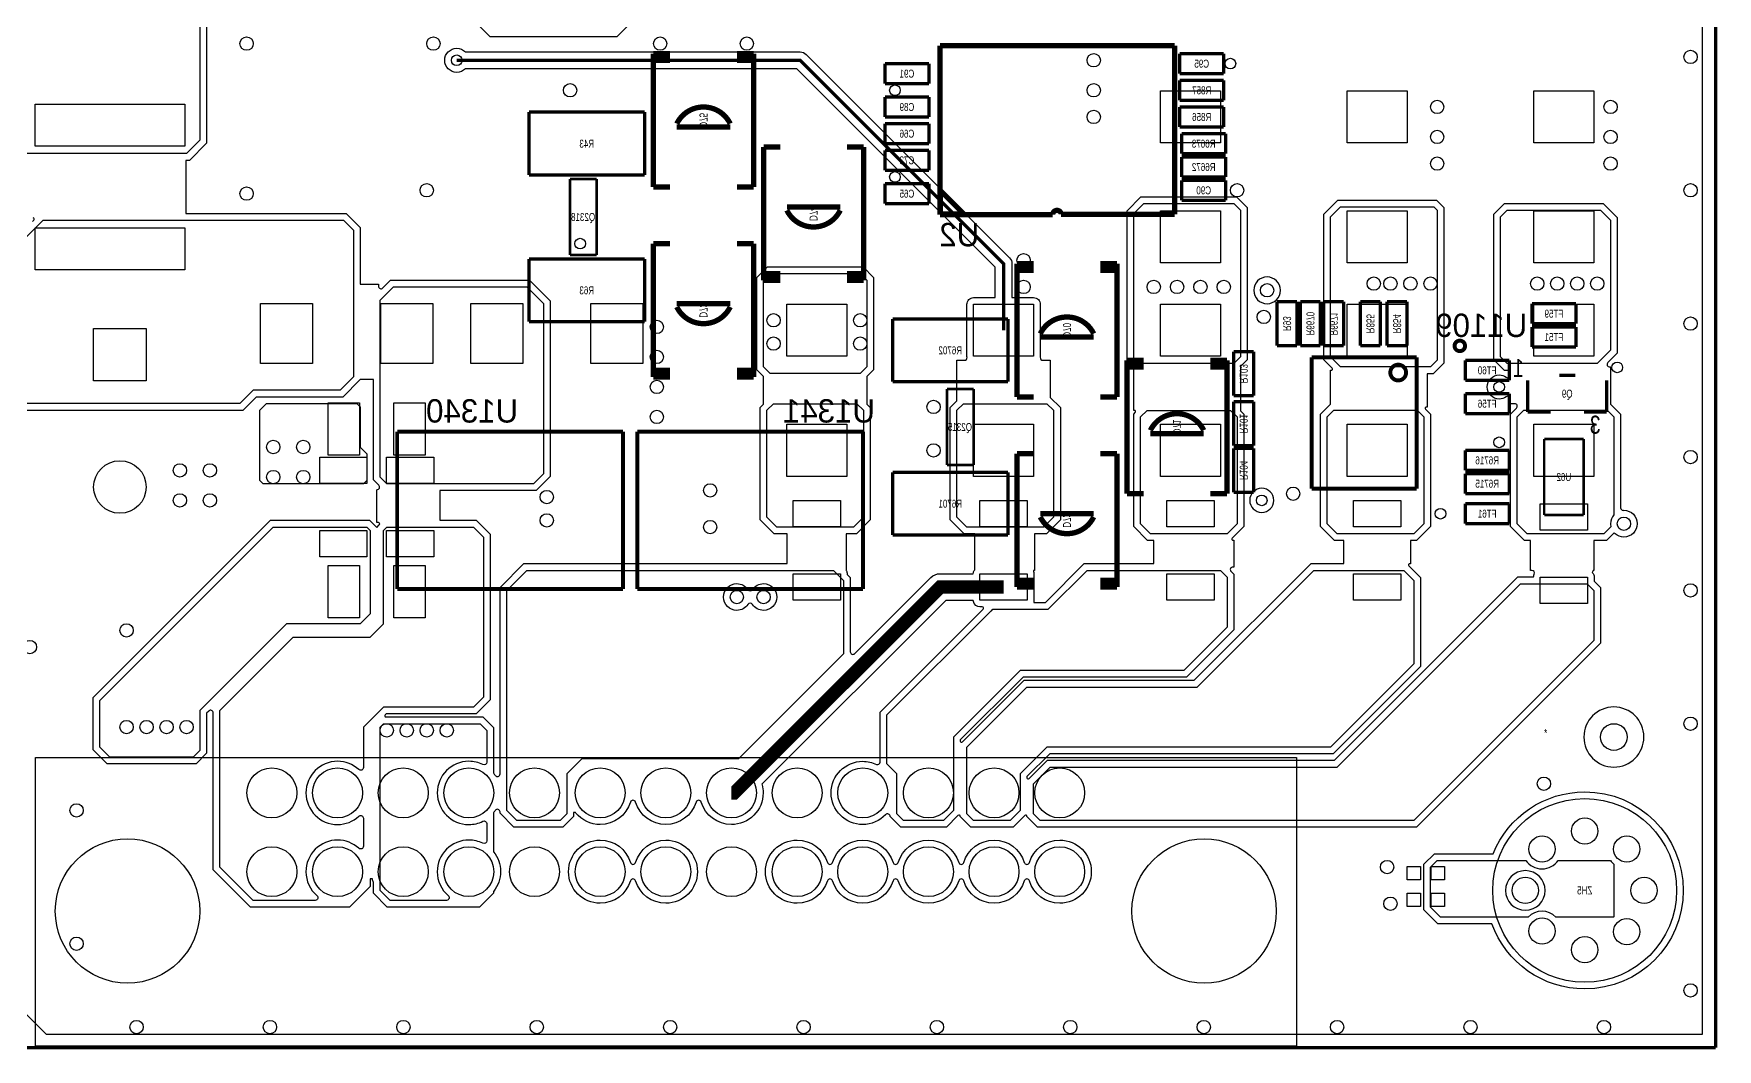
# Model space of a CAD drawing. Extents: x 208 to 378, y -7 to 113.
# Drawn here: x 314.1 to 378.2, y -6.9 to 31.7 of the extents above; entities that cross this region are included whole.
import ezdxf
from ezdxf.enums import TextEntityAlignment as Align

# ---------------------------------------------------------------- set-up
doc = ezdxf.new("R2010")
doc.units = 0
for name, color, linetype in [('BG_OUTLINE', 5, 'CONTINUOUS'), ('BG_SILKSCREEN_BOTTOM', 4, 'CONTINUOUS'), ('ET_TOP', 80, 'CONTINUOUS'), ('PG_SILKSCREEN_BOTTOM', 142, 'CONTINUOUS'), ('PIN_TOP', 141, 'CONTINUOUS'), ('RD_ASSEMBLY_BOTTOM', 212, 'CONTINUOUS'), ('RD_SILKSCREEN_BOTTOM', 33, 'CONTINUOUS'), ('VC_TOP', 43, 'CONTINUOUS')]:
    doc.layers.add(name, color=color, linetype=linetype)

msp = doc.modelspace()

# ---------------------------------------------------------------- linework, layer by layer
at = {"layer": 'BG_OUTLINE', "const_width": 0.127}
for points in [[(378.144278, -6.882892), (378.144278, 113.105184)], [(208.150206, -6.882892), (378.144278, -6.882892)]]:
    msp.add_lwpolyline(points, dxfattribs=at)
at = {"layer": 'BG_SILKSCREEN_BOTTOM'}
msp.add_lwpolyline([(314.156598, -6.830568), (314.156598, 4.168648), (362.187236, 4.168648), (362.187236, -6.830568)], close=True, dxfattribs=at)
at = {"layer": 'ET_TOP'}
for points in [[(208.658206, 112.597184), (377.636278, 112.597184), (377.636278, -6.374892), (314.579, -6.374892), (313.436, -5.231892)], [(336.677, 32.004), (336.296, 31.623), (331.47, 31.623), (330.835, 32.258)]]:
    msp.add_lwpolyline(points, dxfattribs=at)
for points in [[(310.15559, 33.909), (319.51041, 33.909, 0.010619), (319.532, 33.908492, 0.010619), (319.55359, 33.909), (320.04, 33.909), (320.421, 33.528), (320.421, 27.686), (319.913, 27.178), (307.086, 27.178)], [(320.675508, 33.63341), (320.675508, 27.58059), (320.01841, 26.923492), (319.8876, 26.923492), (319.8876, 24.892508), (325.98741, 24.892508), (326.517508, 24.36241), (326.517508, 22.204172), (327.217532, 22.204172), (327.217532, 22.133306, 0.667127), (327.39076, 22.061678), (327.68159, 22.352508), (332.97241, 22.352508), (333.756508, 21.56841), (333.756508, 14.88059), (333.22641, 14.350492), (329.561952, 14.350492), (329.561952, 13.208508), (330.94041, 13.208508), (331.470508, 12.67841), (331.470508, 6.37159), (330.94041, 5.841492), (327.51141, 5.841492), (327.471786, 5.802122, 0.66829), (327.507854, 5.715508), (331.19441, 5.715508), (331.597508, 5.31241), (331.597508, 3.582416, -0.023463), (331.664564, 3.491484, 0.7411), (331.850492, 3.547872), (331.850492, 10.64641), (332.76159, 11.557508), (342.779604, 11.557508), (342.779604, 12.699492), (342.28659, 12.699492), (341.756492, 13.22959), (341.756492, 17.50441), (341.883492, 17.631156), (341.883492, 18.690844), (341.629492, 18.94459), (341.629492, 22.45741), (342.03259, 22.860508), (345.67241, 22.860508), (346.075508, 22.45741), (346.075508, 18.94459), (345.821508, 18.690844), (345.821508, 17.631156), (345.948508, 17.50441), (345.948508, 13.22959), (345.41841, 12.699492), (345.033092, 12.699492), (345.033092, 11.298428), (345.039188, 11.286998, -0.125906), (345.07043, 11.164824), (345.07043, 11.143234), (345.186508, 11.02741), (345.186508, 8.203692, 0.66781), (345.359736, 8.13181), (348.252542, 11.024362, -0.198912), (348.611952, 11.17346), (349.870268, 11.17346), (349.878396, 11.214354, -0.119196), (349.928688, 11.322812), (349.928688, 12.699492), (349.52559, 12.699492), (348.995492, 13.22959), (348.995492, 17.50441), (349.249492, 17.758156), (349.249492, 19.304508), (349.532702, 19.304508, 0.456086), (349.633032, 19.420586, -0.035313), (349.630492, 19.4564), (349.630492, 21.4376, -0.414214), (349.885, 21.692108), (350.709992, 21.692108), (350.709992, 22.855428), (343.149428, 30.415992), (330.529438, 30.415992, -0.203215), (330.200508, 30.276292), (330.2, 30.276292, -1), (330.2, 31.191708), (330.200508, 31.191708, -0.203215), (330.529438, 31.052008), (343.281, 31.052008, -0.198912), (343.50579, 30.95879), (351.25279, 23.21179, -0.198912), (351.346008, 22.987), (351.346008, 21.692108), (352.171, 21.692108, -0.414214), (352.425508, 21.4376), (352.425508, 19.4564, -0.035313), (352.422968, 19.420586, 0.456086), (352.523298, 19.304508), (352.806508, 19.304508), (352.806508, 17.885156), (353.187508, 17.50441), (353.187508, 13.22959), (352.65741, 12.699492), (352.199448, 12.699492), (352.199448, 11.30046), (352.170492, 11.30046), (352.170492, 11.242294), (352.172524, 11.235436, -0.069916), (352.18243, 11.165332), (352.18243, 10.164826, -0.027271), (352.180906, 10.13714), (352.180652, 10.134346), (352.180652, 10.080752), (352.621088, 10.080752), (354.09759, 11.557508), (356.742492, 11.557508), (356.742492, 12.445492), (356.51059, 12.445492), (355.980492, 12.97559), (355.980492, 17.25041), (356.04196, 17.311624, 0.669746), (356.005892, 17.398492), (355.980492, 17.398492), (355.980492, 18.944844), (355.726492, 19.19859), (355.726492, 24.99741), (356.25659, 25.527508), (359.89641, 25.527508), (360.299508, 25.12441), (360.299508, 19.32559), (360.045508, 19.071844), (360.045508, 17.377156), (360.172508, 17.25041), (360.172508, 12.97559), (359.73004, 12.533376, 0.669746), (359.766108, 12.446508), (359.791508, 12.446508), (359.791508, 11.429492), (359.761536, 11.429492, 0.667854), (359.689908, 11.25601), (359.791508, 11.15441), (359.791508, 9.03859), (357.99141, 7.238492), (351.76841, 7.238492), (349.377508, 4.84759), (349.377508, 4.8006, 0.666483), (349.464122, 4.764786), (351.81159, 7.112508), (358.28859, 7.112508), (362.73359, 11.557508), (363.981492, 11.557508), (363.981492, 12.445492), (363.62259, 12.445492), (363.092492, 12.97559), (363.092492, 17.25041), (363.473492, 17.631156), (363.473492, 18.923508), (363.498892, 18.923508, 0.669746), (363.53496, 19.010376), (363.219492, 19.32559), (363.219492, 24.87041), (363.74959, 25.400508), (367.51641, 25.400508), (367.792508, 25.12441), (367.792508, 19.19859), (367.38941, 18.795492), (367.157508, 18.795492), (367.157508, 17.525492), (367.132108, 17.525492, 0.669746), (367.09604, 17.438624), (367.284508, 17.25041), (367.284508, 12.97559), (366.75441, 12.445492), (366.522508, 12.445492), (366.522508, 11.556492), (366.497108, 11.556492, 0.669746), (366.46104, 11.469624), (366.903508, 11.02741), (366.903508, 7.64159), (363.57941, 4.317492), (352.78441, 4.317492), (351.917508, 3.45059), (351.917508, 3.4036, 0.666483), (352.004122, 3.367786), (352.70059, 4.064508), (363.62259, 4.064508), (370.60759, 11.049508), (371.206522, 11.049508), (371.214904, 11.089894, -0.06757), (371.237764, 11.15441, 0.561311), (371.14734, 11.302492), (371.093492, 11.302492), (371.093492, 12.445492), (370.86159, 12.445492), (370.331492, 12.97559), (370.331492, 17.25041), (370.560092, 17.47901, 0.667854), (370.488464, 17.652492), (370.331492, 17.652492), (370.331492, 17.836134, 0.613499), (370.169948, 17.918176, -0.158793), (369.9002, 17.830292, -1), (369.9002, 18.745708, -0.158793), (370.169948, 18.657824, 0.613499), (370.331492, 18.739866), (370.331492, 18.922492), (370.09959, 18.922492), (369.696492, 19.32559), (369.696492, 24.87041), (370.09959, 25.273508), (373.86641, 25.273508), (374.396508, 24.74341), (374.396508, 19.57959), (374.040908, 19.22399, 0.667854), (374.112536, 19.050508), (374.142508, 19.050508), (374.142508, 17.631156), (374.523508, 17.25041), (374.523508, 13.690346, 0.42562), (374.629172, 13.589, -0.010245), (374.65, 13.589508, -1), (374.65, 12.572492, -0.182447), (374.314212, 12.699238), (374.278398, 12.730734), (373.99341, 12.445492), (373.507508, 12.445492), (373.507508, 11.302492), (373.482108, 11.302492), (373.445786, 11.216132, -0.195976), (373.51843, 11.038332), (373.51843, 10.889234), (373.761508, 10.64641), (373.761508, 8.53059), (366.75441, 1.523492), (352.31959, 1.523492), (351.916492, 1.92659), (351.916492, 1.930146, 0.66829), (351.829878, 1.966214), (351.38741, 1.523492), (349.77959, 1.523492), (349.376492, 1.92659), (349.376492, 1.930146, 0.66829), (349.289878, 1.966214), (348.84741, 1.523492), (347.11259, 1.523492), (346.709492, 1.926844, 0.656787), (346.534486, 1.99136, -0.205074), (345.663012, 1.618234, -1), (345.663012, 4.02717, -0.112099), (346.183204, 3.90906, 0.551723), (346.328492, 4.000754), (346.328492, 5.90169), (350.25076, 9.823958, 0.667084), (350.214946, 9.910572), (350.127824, 9.910572, -0.357927), (349.878396, 10.11555), (349.870268, 10.156444), (348.822518, 10.156444), (341.820754, 3.154934), (341.82812, 3.12674, -0.063889), (341.867236, 2.822702, -0.414214), (340.662768, 1.618234, -0.330465), (339.510116, 2.473452, 0.741664), (339.315552, 2.473452, -0.741957), (337.010248, 2.473452, 0.741664), (336.815684, 2.473452, -0.330465), (335.663032, 1.618234, -0.223407), (334.735424, 2.054606), (334.720184, 2.072894), (334.645508, 2.072894), (334.645508, 1.92659), (334.24241, 1.523492), (332.38059, 1.523492), (331.850492, 2.05359), (331.850492, 2.097532, 0.7411), (331.664564, 2.15392, -0.023463), (331.597508, 2.062988), (331.597508, 0.582422, -0.172264), (331.867256, -0.177292, -0.16865), (331.608176, -0.923544), (331.597508, -0.93726), (331.597508, -0.99441), (331.06741, -1.524508), (327.55459, -1.524508), (327.024492, -0.99441), (327.024492, -0.570992), (327.021952, -0.563118, -0.017018), (326.99833, -0.484632), (326.988424, -0.446786), (326.898508, -0.446786), (326.898508, -0.74041), (326.11441, -1.524508), (322.34759, -1.524508), (320.928492, -0.10541), (320.928492, 5.871718, 0.667127), (320.755264, 5.943346), (320.675508, 5.86359), (320.675508, 4.33959), (320.27241, 3.936492), (316.88659, 3.936492), (316.356492, 4.46659), (316.356492, 6.45541), (323.10959, 13.208508), (326.87641, 13.208508), (327.152, 12.932664), (327.25233, 13.032994, 0.666483), (327.216516, 13.119608), (327.153524, 13.119608), (327.153524, 14.37386), (327.159366, 14.37386, 0.667127), (327.230994, 14.547088), (327.024492, 14.75359), (327.024492, 18.56994), (326.523604, 18.56994), (325.86041, 17.906492), (322.55841, 17.906492), (322.05041, 17.398492), (310.53659, 17.398492)], [(314.04941, 24.595074), (314.099194, 24.644858, 0.666483), (314.06338, 24.731472)]]:
    msp.add_lwpolyline(points, format="xyb", dxfattribs=at)
for points, const_width in [([(330.2, 30.734), (343.281, 30.734), (351.028, 22.987), (351.028, 20.447)], 0.127), ([(351.028, 10.664952), (348.611952, 10.664952), (340.769702, 2.822702), (340.662768, 2.822702)], 0.508)]:
    msp.add_lwpolyline(points, dxfattribs=dict(at, const_width=const_width))
for points in [[(355.981, 24.892), (356.362, 25.273), (359.791, 25.273), (360.045, 25.019), (360.045, 19.431), (359.791, 19.177), (356.108, 19.177), (355.981, 19.304)], [(363.474, 24.765), (363.855, 25.146), (367.411, 25.146), (367.538, 25.019), (367.538, 19.304), (367.284, 19.05), (363.855, 19.05), (363.474, 19.431)], [(369.951, 24.765), (370.205, 25.019), (373.761, 25.019), (374.142, 24.638), (374.142, 19.685), (373.634, 19.177), (370.205, 19.177), (369.951, 19.431)], [(326.263, 24.257), (326.263, 18.669), (325.755, 18.161), (322.453, 18.161), (321.945, 17.653), (310.642, 17.653), (310.261, 18.034), (310.261, 22.86), (310.515, 23.114), (312.928, 23.114), (314.452, 24.638), (325.882, 24.638)], [(342.138, 22.606), (345.567, 22.606), (345.821, 22.352), (345.821, 19.05), (345.567508, 18.796508), (342.137492, 18.796508), (341.884, 19.05), (341.884, 22.352)], [(327.787, 22.098), (332.867, 22.098), (333.502, 21.463), (333.502, 14.986), (333.121, 14.605), (327.533, 14.605), (327.279, 14.859), (327.279, 21.59)], [(322.707, 17.399), (322.961, 17.653), (326.39, 17.653), (326.517, 17.526), (326.517, 16.002), (326.771, 15.748), (326.771, 14.732), (326.644, 14.605), (322.834, 14.605), (322.707, 14.732)], [(342.264492, 17.652492), (345.440508, 17.652492), (345.694, 17.399), (345.694, 13.335), (345.313, 12.954), (342.392, 12.954), (342.011, 13.335), (342.011, 17.399)], [(349.503492, 17.652492), (352.679508, 17.652492), (352.933, 17.399), (352.933, 13.335), (352.552, 12.954), (349.631, 12.954), (349.25, 13.335), (349.25, 17.399)], [(356.488492, 17.398492), (359.664508, 17.398492), (359.918, 17.145), (359.918, 13.081), (359.537, 12.7), (356.616, 12.7), (356.235, 13.081), (356.235, 17.145)], [(367.03, 17.145), (367.03, 13.081), (366.649, 12.7), (363.728, 12.7), (363.347, 13.081), (363.347, 17.145), (363.601, 17.399), (366.776, 17.399)], [(316.611, 6.35), (323.215, 12.954), (326.771, 12.954), (326.898, 12.827), (326.898, 9.652), (326.517, 9.271), (323.723, 9.271), (320.421, 5.969), (320.421, 4.445), (320.167, 4.191), (316.992, 4.191), (316.611, 4.572)], [(332.867, 11.303), (344.551, 11.303), (344.932, 10.922), (344.932, 8.128), (340.9315, 4.1275), (334.9625, 4.1275), (334.391, 3.556), (334.391, 2.032), (334.137, 1.778), (332.486, 1.778), (332.105, 2.159), (332.105, 10.541)], [(349.123, 2.159), (348.742, 1.778), (347.218, 1.778), (346.964, 2.032), (346.964, 3.556), (346.583, 3.937), (346.583, 5.79628), (350.551242, 9.764522), (350.560132, 9.764776), (350.6216, 9.826498), (352.726498, 9.826498), (354.203, 11.303), (359.283, 11.303), (359.537, 11.049), (359.537, 9.144), (357.886, 7.493), (351.663, 7.493), (349.123, 4.953)], [(349.631, 2.032), (349.631, 4.572), (351.917, 6.858), (358.394, 6.858), (362.839, 11.303), (366.268, 11.303), (366.649, 10.922), (366.649, 7.747), (363.474, 4.572), (352.679, 4.572), (351.663, 3.556), (351.663, 2.159), (351.282, 1.778), (349.885, 1.778)], [(373.507, 8.636), (366.649, 1.778), (352.425, 1.778), (352.171, 2.032), (352.171, 3.175), (352.806, 3.81), (363.728, 3.81), (370.713, 10.795), (373.253, 10.795), (373.507, 10.541)]]:
    msp.add_lwpolyline(points, close=True, dxfattribs=at)
for points in [[(361.569508, 21.971, 1), (360.552492, 21.971, 1)], [(370.84, 17.399), (374.015, 17.399), (374.269, 17.145), (374.269, 13.417804, 0.182955), (374.141492, 13.081, 0.043964), (374.149366, 12.9921), (374.153938, 12.965938), (373.888, 12.7), (370.967, 12.7), (370.586, 13.081), (370.586, 17.145)], [(361.315508, 13.97, 1), (360.400092, 13.97, 1)], [(327.533, 12.954), (330.835, 12.954), (331.216, 12.573), (331.216, 6.477), (330.835, 6.096), (327.406, 6.096), (326.644, 5.334), (326.644, 3.788156, -0.651128), (326.474074, 3.712972, 0.186881), (325.662798, 4.02717, 1), (325.662798, 1.618234, 0.186881), (326.474074, 1.932432, -0.651128), (326.644, 1.857248), (326.644, 0.788162, -0.651128), (326.474074, 0.712978, 0.186881), (325.662798, 1.027176, 0.414214), (324.45833, -0.177292, 0.218787), (324.878446, -1.091438, -0.695684), (324.812152, -1.27), (322.453, -1.27), (321.183, 0), (321.183, 5.969), (323.977, 8.763), (326.898, 8.763), (327.406, 9.271), (327.406, 12.827)], [(341.460582, 10.005314, 0.536244), (341.291418, 10.005314, -0.250975), (340.868, 9.778492, -1), (340.868, 10.795508, -0.250975), (341.291418, 10.568686, 0.536244), (341.460582, 10.568686, -0.250975), (341.884, 10.795508, -1), (341.884, 9.778492, -0.250975)], [(375.412762, 4.953, 1), (373.125238, 4.953, 1)], [(327.406, 5.461), (331.089, 5.461), (331.343, 5.207), (331.343, 3.993642, -0.556009), (331.196442, 3.902456, 0.115296), (330.662788, 4.02717, 1), (330.662788, 1.618234, 0.115296), (331.196442, 1.742948, -0.556009), (331.343, 1.651762), (331.343, 0.993648, -0.556009), (331.196442, 0.902462, 0.115296), (330.662788, 1.027176, 0.414214), (329.45832, -0.177292, 0.218787), (329.878436, -1.091438, -0.695684), (329.812142, -1.27), (327.66, -1.27), (327.279, -0.889), (327.279, 5.334)], [(373.156734, 2.86258, -1), (373.156734, -4.646168, -0.31657), (369.622832, -2.159508), (367.55959, -2.159508), (367.029492, -1.62941), (367.029492, 0.10541), (367.43259, 0.508508), (369.673124, 0.508508, -0.306199)], [(336.815684, -0.526542, -0.330465), (335.663032, -1.38176, -1), (335.663032, 1.027176, -0.330465), (336.815684, 0.171958, 0.741664), (337.010248, 0.171958, -0.330465), (338.1629, 1.027176, -1), (338.1629, -1.38176, -0.330465), (337.010248, -0.526542, 0.741664)], [(349.510096, 0.171704, -0.330485), (350.663002, 1.027176, -0.330465), (351.815654, 0.171958, 0.741664), (352.010218, 0.171958, -0.330465), (353.16287, 1.027176, -1), (353.16287, -1.38176, -0.330465), (352.010218, -0.526542, 0.741664), (351.815654, -0.526542, -0.330465), (350.663002, -1.38176, -0.330485), (349.510096, -0.526288, 0.742591), (349.315786, -0.526288, -0.330485), (348.16288, -1.38176, -0.330465), (347.010228, -0.526542, 0.741664), (346.815664, -0.526542, -0.330465), (345.663012, -1.38176, -0.330485), (344.510106, -0.526288, 0.742591), (344.315796, -0.526288, -0.330485), (343.16289, -1.38176, -1), (343.16289, 1.027176, -0.330485), (344.315796, 0.171704, 0.742591), (344.510106, 0.171704, -0.330485), (345.663012, 1.027176, -0.330465), (346.815664, 0.171958, 0.741664), (347.010228, 0.171958, -0.330465), (348.16288, 1.027176, -0.330485), (349.315786, 0.171704, 0.742591)], [(372.151656, 0.254), (374.136412, 0.254, 0.065716), (374.269, 0.107696), (374.269, -1.891284, 0.006921), (374.253252, -1.905), (372.06174, -1.905, 0.411202), (371.000528, -1.905), (367.665, -1.905), (367.284, -1.524), (367.284, 0), (367.538, 0.254), (370.910612, 0.254, 0.524355)], [(371.650514, -0.891794, 1), (370.141754, -0.891794, 1)]]:
    msp.add_lwpolyline(points, format="xyb", close=True, dxfattribs=at)
at = {"layer": 'PG_SILKSCREEN_BOTTOM'}
for points, const_width in [([(338.328, 30.988), (337.693, 30.988)], 0.2032), ([(337.693, 30.988), (337.693, 25.908)], 0.2032), ([(337.693, 30.861), (338.328, 30.861)], 0.2032), ([(337.693, 30.734), (338.328, 30.734)], 0.2032), ([(341.503, 30.988), (340.868, 30.988)], 0.2032), ([(341.503, 30.861), (340.868, 30.861)], 0.2032), ([(341.503, 30.734), (340.868, 30.734)], 0.2032), ([(341.503, 25.908), (341.503, 30.988)], 0.2032), ([(357.540052, 31.290006), (348.60103, 31.290006)], 0.199898), ([(348.60103, 31.290006), (348.60103, 24.85009)], 0.199898), ([(357.540052, 24.869902), (357.540052, 31.290006)], 0.199898), ([(357.7336, 30.988), (359.41, 30.988)], 0.127), ([(357.7336, 30.226), (357.7336, 30.988)], 0.127), ([(359.41, 30.988), (359.41, 30.226)], 0.127), ([(346.5068, 30.607), (348.1832, 30.607)], 0.127), ([(346.5068, 29.845), (346.5068, 30.607)], 0.127), ([(348.1832, 30.607), (348.1832, 29.845)], 0.127), ([(359.41, 30.226), (357.7336, 30.226)], 0.127), ([(348.1832, 29.845), (346.5068, 29.845)], 0.127), ([(357.7336, 29.972), (359.41, 29.972)], 0.127), ([(357.7336, 29.21), (357.7336, 29.972)], 0.127), ([(359.41, 29.972), (359.41, 29.21)], 0.127), ([(346.5068, 29.337), (348.1832, 29.337)], 0.127), ([(346.5068, 28.575), (346.5068, 29.337)], 0.127), ([(348.1832, 29.337), (348.1832, 28.575)], 0.127), ([(359.41, 29.21), (357.7336, 29.21)], 0.127), ([(357.7336, 28.956), (359.41, 28.956)], 0.127), ([(357.7336, 28.194), (357.7336, 28.956)], 0.127), ([(359.41, 28.956), (359.41, 28.194)], 0.127), ([(332.953106, 28.758896), (337.352894, 28.758896)], 0.127), ([(332.953106, 26.359104), (332.953106, 28.758896)], 0.127), ([(337.352894, 28.758896), (337.352894, 26.359104)], 0.127), ([(338.582, 28.194), (340.614, 28.194)], 0.2032), ([(348.1832, 28.575), (346.5068, 28.575)], 0.127), ([(346.5068, 28.321), (348.1832, 28.321)], 0.127), ([(346.5068, 27.559), (346.5068, 28.321)], 0.127), ([(348.1832, 28.321), (348.1832, 27.559)], 0.127), ([(359.41, 28.194), (357.7336, 28.194)], 0.127), ([(348.1832, 27.559), (346.5068, 27.559)], 0.127), ([(357.8098, 27.94), (359.4862, 27.94)], 0.127), ([(357.8098, 27.178), (357.8098, 27.94)], 0.127), ([(359.4862, 27.94), (359.4862, 27.178)], 0.127), ([(342.519, 27.432), (341.884, 27.432)], 0.2032), ([(341.884, 27.432), (341.884, 22.352)], 0.2032), ([(342.519, 27.432), (341.884, 27.432)], 0.2032), ([(341.884, 27.432), (341.884, 27.051)], 0.2032), ([(345.694, 27.432), (345.059, 27.432)], 0.2032), ([(345.694, 27.432), (345.059, 27.432)], 0.2032), ([(345.694, 22.352), (345.694, 27.432)], 0.2032), ([(345.694, 27.051), (345.694, 27.432)], 0.2032), ([(346.5068, 27.305), (348.1832, 27.305)], 0.127), ([(346.5068, 26.543), (346.5068, 27.305)], 0.127), ([(348.1832, 27.305), (348.1832, 26.543)], 0.127), ([(359.4862, 27.178), (357.8098, 27.178)], 0.127), ([(357.8098, 27.051), (359.4862, 27.051)], 0.127), ([(357.8098, 26.289), (357.8098, 27.051)], 0.127), ([(359.4862, 27.051), (359.4862, 26.289)], 0.127), ([(337.352894, 26.359104), (332.953106, 26.359104)], 0.127), ([(337.693, 26.289), (337.693, 25.908)], 0.2032), ([(341.503, 25.908), (341.503, 26.289)], 0.2032), ([(348.1832, 26.543), (346.5068, 26.543)], 0.127), ([(359.4862, 26.289), (357.8098, 26.289)], 0.127), ([(334.518, 23.3172), (334.518, 26.2128)], 0.100076), ([(334.518, 26.2128), (335.534, 26.2128)], 0.100076), ([(335.534, 26.2128), (335.534, 23.3172)], 0.100076), ([(337.693, 25.908), (338.328, 25.908)], 0.2032), ([(337.693, 25.908), (338.328, 25.908)], 0.2032), ([(340.868, 25.908), (341.503, 25.908)], 0.2032), ([(340.868, 25.908), (341.503, 25.908)], 0.2032), ([(346.5068, 26.035), (348.1832, 26.035)], 0.127), ([(346.5068, 25.273), (346.5068, 26.035)], 0.127), ([(348.1832, 26.035), (348.1832, 25.273)], 0.127), ([(348.621096, 24.879046), (348.621096, 25.750012)], 0.199898), ([(348.621096, 25.750012), (348.639892, 25.750012)], 0.199898), ([(348.639892, 25.750012), (349.511112, 24.879046)], 0.199898), ([(357.8098, 26.162), (359.4862, 26.162)], 0.127), ([(357.8098, 25.4), (357.8098, 26.162)], 0.127), ([(359.4862, 26.162), (359.4862, 25.4)], 0.127), ([(344.805, 25.146), (342.773, 25.146)], 0.2032), ([(348.1832, 25.273), (346.5068, 25.273)], 0.127), ([(359.4862, 25.4), (357.8098, 25.4)], 0.127), ([(348.60103, 24.85009), (352.90125, 24.85009)], 0.199898), ([(349.511112, 24.879046), (348.621096, 24.879046)], 0.199898), ([(353.21875, 24.869902), (357.540052, 24.869902)], 0.199898), ([(338.328, 23.749), (337.693, 23.749)], 0.2032), ([(337.693, 23.749), (337.693, 18.669)], 0.2032), ([(338.328, 23.749), (337.693, 23.749)], 0.2032), ([(337.693, 23.749), (337.693, 23.368)], 0.2032), ([(341.503, 23.749), (340.868, 23.749)], 0.2032), ([(341.503, 23.749), (340.868, 23.749)], 0.2032), ([(341.503, 18.669), (341.503, 23.749)], 0.2032), ([(341.503, 23.368), (341.503, 23.749)], 0.2032), ([(332.953106, 23.170896), (337.352894, 23.170896)], 0.127), ([(332.953106, 20.771104), (332.953106, 23.170896)], 0.127), ([(335.534, 23.3172), (334.518, 23.3172)], 0.100076), ([(337.352894, 23.170896), (337.352894, 20.771104)], 0.127), ([(352.171, 22.987), (351.536, 22.987)], 0.2032), ([(351.536, 22.987), (351.536, 17.907)], 0.2032), ([(355.346, 22.987), (354.711, 22.987)], 0.2032), ([(355.346, 17.907), (355.346, 22.987)], 0.2032), ([(341.884, 22.606), (342.519, 22.606)], 0.2032), ([(341.884, 22.479), (342.519, 22.479)], 0.2032), ([(341.884, 22.352), (342.519, 22.352)], 0.2032), ([(345.694, 22.606), (345.059, 22.606)], 0.2032), ([(345.694, 22.479), (345.059, 22.479)], 0.2032), ([(345.059, 22.352), (345.694, 22.352)], 0.2032), ([(351.536, 22.86), (352.171, 22.86)], 0.2032), ([(351.536, 22.733), (352.171, 22.733)], 0.2032), ([(355.346, 22.86), (354.711, 22.86)], 0.2032), ([(355.346, 22.733), (354.711, 22.733)], 0.2032), ([(340.614, 21.463), (338.582, 21.463)], 0.2032), ([(361.442, 19.8628), (361.442, 21.5392)], 0.127), ([(361.442, 21.5392), (362.204, 21.5392)], 0.127), ([(362.204, 21.5392), (362.204, 19.8628)], 0.127), ([(362.331, 19.8628), (362.331, 21.5392)], 0.127), ([(362.331, 21.5392), (363.093, 21.5392)], 0.127), ([(363.093, 21.5392), (363.093, 19.8628)], 0.127), ([(363.22, 19.8628), (363.22, 21.5392)], 0.127), ([(363.22, 21.5392), (363.982, 21.5392)], 0.127), ([(363.982, 21.5392), (363.982, 19.8628)], 0.127), ([(364.617, 21.5392), (365.379, 21.5392)], 0.127), ([(364.617, 19.8628), (364.617, 21.5392)], 0.127), ([(365.379, 21.5392), (365.379, 19.8628)], 0.127), ([(365.633, 21.5392), (366.395, 21.5392)], 0.127), ([(365.633, 19.8628), (365.633, 21.5392)], 0.127), ([(366.395, 21.5392), (366.395, 19.8628)], 0.127), ([(371.1448, 21.463), (372.8212, 21.463)], 0.127), ([(371.1448, 20.701), (371.1448, 21.463)], 0.127), ([(372.8212, 21.463), (372.8212, 20.701)], 0.127), ([(337.352894, 20.771104), (332.953106, 20.771104)], 0.127), ([(346.796106, 20.884896), (351.195894, 20.884896)], 0.127), ([(346.796106, 18.485104), (346.796106, 20.884896)], 0.127), ([(351.195894, 20.884896), (351.195894, 18.485104)], 0.127), ([(372.8212, 20.701), (371.1448, 20.701)], 0.127), ([(371.1448, 20.574), (372.8212, 20.574)], 0.127), ([(371.1448, 19.812), (371.1448, 20.574)], 0.127), ([(372.8212, 20.574), (372.8212, 19.812)], 0.127), ([(352.425, 20.193), (354.457, 20.193)], 0.2032), ([(362.204, 19.8628), (361.442, 19.8628)], 0.127), ([(363.093, 19.8628), (362.331, 19.8628)], 0.127), ([(363.982, 19.8628), (363.22, 19.8628)], 0.127), ([(365.379, 19.8628), (364.617, 19.8628)], 0.127), ([(366.395, 19.8628), (365.633, 19.8628)], 0.127), ([(356.362, 19.304), (355.727, 19.304)], 0.2032), ([(355.727, 19.304), (355.727, 14.224)], 0.2032), ([(355.727, 19.177), (356.362, 19.177)], 0.2032), ([(359.537, 19.304), (358.902, 19.304)], 0.2032), ([(359.537, 19.177), (358.902, 19.177)], 0.2032), ([(359.537, 14.224), (359.537, 19.304)], 0.2032), ([(359.791, 17.9578), (359.791, 19.6342)], 0.127), ([(359.791, 19.6342), (360.553, 19.6342)], 0.127), ([(360.553, 19.6342), (360.553, 17.9578)], 0.127), ([(362.754418, 19.418046), (362.754418, 14.418056)], 0.150114), ([(366.75441, 19.418046), (362.754418, 19.418046)], 0.150114), ([(366.75441, 14.418056), (366.75441, 19.418046)], 0.150114), ([(368.6048, 19.304), (370.2812, 19.304)], 0.127), ([(368.6048, 18.542), (368.6048, 19.304)], 0.127), ([(370.2812, 19.304), (370.2812, 18.542)], 0.127), ([(372.8212, 19.812), (371.1448, 19.812)], 0.127), ([(337.693, 18.923), (338.328, 18.923)], 0.2032), ([(337.693, 18.796), (338.328, 18.796)], 0.2032), ([(337.693, 18.669), (338.328, 18.669)], 0.2032), ([(341.503, 18.923), (340.868, 18.923)], 0.2032), ([(341.503, 18.796), (340.868, 18.796)], 0.2032), ([(340.868, 18.669), (341.503, 18.669)], 0.2032), ([(355.727, 19.05), (356.362, 19.05)], 0.2032), ([(359.537, 19.05), (358.902, 19.05)], 0.2032), ([(370.2812, 18.542), (368.6048, 18.542)], 0.127), ([(370.990876, 17.333976), (370.990876, 18.542)], 0.127), ([(372.1862, 18.734024), (372.7958, 18.734024)], 0.127), ([(373.991124, 17.333976), (373.991124, 18.542)], 0.127), ([(351.195894, 18.485104), (346.796106, 18.485104)], 0.127), ([(348.869, 15.3162), (348.869, 18.2118)], 0.100076), ([(348.869, 18.2118), (349.885, 18.2118)], 0.100076), ([(349.885, 18.2118), (349.885, 15.3162)], 0.100076), ([(351.536, 18.288), (351.536, 17.907)], 0.2032), ([(351.536, 17.907), (352.171, 17.907)], 0.2032), ([(351.536, 17.907), (352.171, 17.907)], 0.2032), ([(354.711, 17.907), (355.346, 17.907)], 0.2032), ([(354.711, 17.907), (355.346, 17.907)], 0.2032), ([(355.346, 17.907), (355.346, 18.288)], 0.2032), ([(360.553, 17.9578), (359.791, 17.9578)], 0.127), ([(368.6048, 18.034), (370.2812, 18.034)], 0.127), ([(368.6048, 17.272), (368.6048, 18.034)], 0.127), ([(370.2812, 18.034), (370.2812, 17.272)], 0.127), ([(359.791, 16.0528), (359.791, 17.7292)], 0.127), ([(359.791, 17.7292), (360.553, 17.7292)], 0.127), ([(360.553, 17.7292), (360.553, 16.0528)], 0.127), ([(370.2812, 17.272), (368.6048, 17.272)], 0.127), ([(371.856, 17.333976), (370.990876, 17.333976)], 0.127), ([(373.126, 17.333976), (373.991124, 17.333976)], 0.127), ([(327.932034, 16.588994), (327.932034, 10.589006)], 0.150114), ([(336.531966, 16.588994), (327.932034, 16.588994)], 0.150114), ([(336.531966, 10.589006), (336.531966, 16.588994)], 0.150114), ([(337.076034, 16.588994), (337.076034, 10.589006)], 0.150114), ([(345.675966, 16.588994), (337.076034, 16.588994)], 0.150114), ([(345.675966, 10.589006), (345.675966, 16.588994)], 0.150114), ([(356.616, 16.51), (358.648, 16.51)], 0.2032), ([(360.553, 16.0528), (359.791, 16.0528)], 0.127), ([(371.613938, 13.408914), (371.613938, 16.309086)], 0.100076), ([(371.613938, 16.309086), (373.114062, 16.309086)], 0.100076), ([(373.114062, 16.309086), (373.114062, 13.408914)], 0.100076), ([(352.171, 15.748), (351.536, 15.748)], 0.2032), ([(351.536, 15.748), (351.536, 10.668)], 0.2032), ([(352.171, 15.748), (351.536, 15.748)], 0.2032), ([(351.536, 15.748), (351.536, 15.367)], 0.2032), ([(355.346, 15.748), (354.711, 15.748)], 0.2032), ([(355.346, 15.748), (354.711, 15.748)], 0.2032), ([(355.346, 10.668), (355.346, 15.748)], 0.2032), ([(355.346, 15.367), (355.346, 15.748)], 0.2032), ([(359.791, 14.2748), (359.791, 15.9512)], 0.127), ([(359.791, 15.9512), (360.553, 15.9512)], 0.127), ([(360.553, 15.9512), (360.553, 14.2748)], 0.127), ([(368.6048, 15.875), (370.2812, 15.875)], 0.127), ([(368.6048, 15.113), (368.6048, 15.875)], 0.127), ([(370.2812, 15.875), (370.2812, 15.113)], 0.127), ([(346.796106, 15.042896), (351.195894, 15.042896)], 0.127), ([(346.796106, 12.643104), (346.796106, 15.042896)], 0.127), ([(349.885, 15.3162), (348.869, 15.3162)], 0.100076), ([(351.195894, 15.042896), (351.195894, 12.643104)], 0.127), ([(370.2812, 15.113), (368.6048, 15.113)], 0.127), ([(368.6048, 14.986), (370.2812, 14.986)], 0.127), ([(368.6048, 14.224), (368.6048, 14.986)], 0.127), ([(370.2812, 14.986), (370.2812, 14.224)], 0.127), ([(355.727, 14.605), (355.727, 14.224)], 0.2032), ([(355.727, 14.224), (356.362, 14.224)], 0.2032), ([(355.727, 14.224), (356.362, 14.224)], 0.2032), ([(358.902, 14.224), (359.537, 14.224)], 0.2032), ([(358.902, 14.224), (359.537, 14.224)], 0.2032), ([(359.537, 14.224), (359.537, 14.605)], 0.2032), ([(360.553, 14.2748), (359.791, 14.2748)], 0.127), ([(362.754418, 14.418056), (366.75441, 14.418056)], 0.150114), ([(370.2812, 14.224), (368.6048, 14.224)], 0.127), ([(354.457, 13.462), (352.425, 13.462)], 0.2032), ([(368.6048, 13.843), (370.2812, 13.843)], 0.127), ([(368.6048, 13.081), (368.6048, 13.843)], 0.127), ([(370.2812, 13.843), (370.2812, 13.081)], 0.127), ([(370.2812, 13.081), (368.6048, 13.081)], 0.127), ([(373.114062, 13.408914), (371.613938, 13.408914)], 0.100076), ([(351.195894, 12.643104), (346.796106, 12.643104)], 0.127), ([(351.536, 10.922), (352.171, 10.922)], 0.2032), ([(355.346, 10.922), (354.711, 10.922)], 0.2032), ([(327.932034, 10.589006), (336.531966, 10.589006)], 0.150114), ([(337.076034, 10.589006), (345.675966, 10.589006)], 0.150114), ([(351.536, 10.795), (352.171, 10.795)], 0.2032), ([(351.536, 10.668), (352.171, 10.668)], 0.2032), ([(355.346, 10.795), (354.711, 10.795)], 0.2032), ([(354.711, 10.668), (355.346, 10.668)], 0.2032)]:
    msp.add_lwpolyline(points, dxfattribs=dict(at, const_width=const_width))
for points, const_width in [([(338.582, 28.321254, -0.624803), (340.614, 28.321254)], 0.2032), ([(344.805, 25.018746, -0.624803), (342.773, 25.018746)], 0.2032), ([(352.90125, 24.85009, -1.00008), (353.21875, 24.869902)], 0.199898), ([(340.614, 21.335746, -0.624803), (338.582, 21.335746)], 0.2032), ([(352.425, 20.320254, -0.624803), (354.457, 20.320254)], 0.2032), ([(368.600482, 19.85391, 0.999815), (368.200432, 19.854164, 1.000185), (368.600482, 19.85391)], 0.150114), ([(366.354614, 18.83791, 0.999877), (365.754412, 18.838164, 1.000123), (366.354614, 18.83791)], 0.150114), ([(356.616, 16.637254, -0.624803), (358.648, 16.637254)], 0.2032), ([(354.457, 13.334746, -0.624803), (352.425, 13.334746)], 0.2032)]:
    msp.add_lwpolyline(points, format="xyb", dxfattribs=dict(at, const_width=const_width))
at = {"layer": 'PIN_TOP'}
for points in [[(356.997, 27.5844), (356.997, 29.5656), (359.283, 29.5656), (359.283, 27.5844)], [(364.109, 27.5844), (364.109, 29.5656), (366.395, 29.5656), (366.395, 27.5844)], [(371.221, 27.5844), (371.221, 29.5656), (373.507, 29.5656), (373.507, 27.5844)], [(319.842007, 27.458035), (314.141993, 27.458035), (314.141993, 29.057981), (319.842007, 29.057981)], [(356.997, 23.0124), (356.997, 24.9936), (359.283, 24.9936), (359.283, 23.0124)], [(364.109, 23.0124), (364.109, 24.9936), (366.395, 24.9936), (366.395, 23.0124)], [(371.221, 23.0124), (371.221, 24.9936), (373.507, 24.9936), (373.507, 23.0124)], [(319.842007, 22.758019), (314.141993, 22.758019), (314.141993, 24.357965), (319.842007, 24.357965)], [(322.7324, 21.463), (324.7136, 21.463), (324.7136, 19.177), (322.7324, 19.177)], [(327.3044, 21.463), (329.2856, 21.463), (329.2856, 19.177), (327.3044, 19.177)], [(330.7334, 21.463), (332.7146, 21.463), (332.7146, 19.177), (330.7334, 19.177)], [(335.3054, 21.463), (337.2866, 21.463), (337.2866, 19.177), (335.3054, 19.177)], [(342.773, 19.4564), (342.773, 21.4376), (345.059, 21.4376), (345.059, 19.4564)], [(349.885, 19.4564), (349.885, 21.4376), (352.171, 21.4376), (352.171, 19.4564)], [(356.997, 19.4564), (356.997, 21.4376), (359.283, 21.4376), (359.283, 19.4564)], [(364.109, 19.4564), (364.109, 21.4376), (366.395, 21.4376), (366.395, 19.4564)], [(371.221, 19.4564), (371.221, 21.4376), (373.507, 21.4376), (373.507, 19.4564)], [(316.373002, 20.517866), (318.372998, 20.517866), (318.372998, 18.51787), (316.373002, 18.51787)], [(326.502014, 17.689068), (326.502014, 15.689072), (325.302118, 15.689072), (325.302118, 17.689068)], [(329.001882, 17.689068), (329.001882, 15.689072), (327.801986, 15.689072), (327.801986, 17.689068)], [(342.773, 14.8844), (342.773, 16.8656), (345.059, 16.8656), (345.059, 14.8844)], [(349.885, 14.8844), (349.885, 16.8656), (352.171, 16.8656), (352.171, 14.8844)], [(356.997, 14.8844), (356.997, 16.8656), (359.283, 16.8656), (359.283, 14.8844)], [(364.109, 14.8844), (364.109, 16.8656), (366.395, 16.8656), (366.395, 14.8844)], [(371.221, 14.8844), (371.221, 16.8656), (373.507, 16.8656), (373.507, 14.8844)], [(324.981951, 15.616047), (326.782049, 15.616047), (326.782049, 14.616049), (324.981951, 14.616049)], [(327.521951, 15.616047), (329.322049, 15.616047), (329.322049, 14.616049), (327.521951, 14.616049)], [(343.015951, 13.965047), (344.816049, 13.965047), (344.816049, 12.965049), (343.015951, 12.965049)], [(350.127951, 13.965047), (351.928049, 13.965047), (351.928049, 12.965049), (350.127951, 12.965049)], [(357.239951, 13.965047), (359.040049, 13.965047), (359.040049, 12.965049), (357.239951, 12.965049)], [(364.351951, 13.965047), (366.152049, 13.965047), (366.152049, 12.965049), (364.351951, 12.965049)], [(371.463951, 13.838047), (373.264049, 13.838047), (373.264049, 12.838049), (371.463951, 12.838049)], [(324.981951, 12.815951), (326.782049, 12.815951), (326.782049, 11.815953), (324.981951, 11.815953)], [(327.521951, 12.815951), (329.322049, 12.815951), (329.322049, 11.815953), (327.521951, 11.815953)], [(326.502014, 11.488928), (326.502014, 9.488932), (325.302118, 9.488932), (325.302118, 11.488928)], [(329.001882, 11.488928), (329.001882, 9.488932), (327.801986, 9.488932), (327.801986, 11.488928)], [(343.015951, 11.164951), (344.816049, 11.164951), (344.816049, 10.164953), (343.015951, 10.164953)], [(350.127951, 11.164951), (351.928049, 11.164951), (351.928049, 10.164953), (350.127951, 10.164953)], [(357.239951, 11.164951), (359.040049, 11.164951), (359.040049, 10.164953), (357.239951, 10.164953)], [(364.351951, 11.164951), (366.152049, 11.164951), (366.152049, 10.164953), (364.351951, 10.164953)], [(371.463951, 11.037951), (373.264049, 11.037951), (373.264049, 10.037953), (371.463951, 10.037953)], [(366.900714, 0.021082), (366.900714, -0.486918), (366.392714, -0.486918), (366.392714, 0.021082)], [(367.815114, 0.021082), (367.815114, -0.486918), (367.307114, -0.486918), (367.307114, 0.021082)], [(366.900714, -0.994918), (366.900714, -1.502918), (366.392714, -1.502918), (366.392714, -0.994918)], [(367.815114, -0.994918), (367.815114, -1.502918), (367.307114, -1.502918), (367.307114, -0.994918)]]:
    msp.add_lwpolyline(points, close=True, dxfattribs=at)
for centre, radius in [((317.373, 14.478), 0.999998), ((374.269, 4.953), 0.508), ((323.16293, 2.822702), 0.94996), ((325.662798, 2.822702), 0.94996), ((328.16292, 2.822702), 0.94996), ((330.662788, 2.822702), 0.94996), ((333.16291, 2.822702), 0.94996), ((335.663032, 2.822702), 0.94996), ((338.1629, 2.822702), 0.94996), ((340.662768, 2.822702), 0.94996), ((343.16289, 2.822702), 0.94996), ((345.663012, 2.822702), 0.94996), ((348.16288, 2.822702), 0.94996), ((350.663002, 2.822702), 0.94996), ((353.16287, 2.822702), 0.94996), ((373.156734, -0.891794), 3.499993), ((373.156734, 1.368806), 0.499999), ((317.662814, -1.677416), 2.750058), ((323.16293, -0.177292), 0.94996), ((325.662798, -0.177292), 0.94996), ((328.16292, -0.177292), 0.94996), ((330.662788, -0.177292), 0.94996), ((333.16291, -0.177292), 0.94996), ((335.663032, -0.177292), 0.94996), ((338.1629, -0.177292), 0.94996), ((340.662768, -0.177292), 0.94996), ((343.16289, -0.177292), 0.94996), ((345.663012, -0.177292), 0.94996), ((348.16288, -0.177292), 0.94996), ((350.663002, -0.177292), 0.94996), ((353.16287, -0.177292), 0.94996), ((358.662986, -1.677416), 2.750058), ((371.531134, 0.683006), 0.499999), ((374.756934, 0.683006), 0.499999), ((370.896134, -0.891794), 0.499999), ((375.417334, -0.891794), 0.499999), ((371.531134, -2.441194), 0.499999), ((374.756934, -2.466594), 0.499999), ((373.156734, -3.152394), 0.499999)]:
    msp.add_circle(centre, radius, dxfattribs=at)
at = {"layer": 'VC_TOP'}
for centre, radius in [((322.199, 31.369), 0.254), ((329.311, 31.369), 0.254), ((337.947, 31.369), 0.254), ((341.249, 31.369), 0.254), ((330.2, 30.734), 0.2032), ((354.457, 30.734), 0.254), ((359.664, 30.607), 0.2032), ((377.19, 30.861), 0.254), ((334.518, 29.591), 0.254), ((346.8878, 29.591), 0.2032), ((354.457, 29.591), 0.254), ((367.538, 28.956), 0.254), ((374.142, 28.956), 0.254), ((354.457, 28.575), 0.254), ((367.538, 27.813), 0.254), ((374.142, 27.813), 0.254), ((367.538, 26.797), 0.254), ((374.142, 26.797), 0.254), ((346.8878, 26.289), 0.2032), ((322.199, 25.654), 0.254), ((329.057, 25.781), 0.254), ((359.918, 25.781), 0.254), ((377.19, 25.781), 0.254), ((334.899, 23.749), 0.2032), ((351.79, 23.114), 0.254), ((365.125, 22.225), 0.254), ((365.76, 22.225), 0.254), ((366.522, 22.225), 0.254), ((367.284, 22.225), 0.254), ((371.348, 22.225), 0.254), ((372.11, 22.225), 0.254), ((372.872, 22.225), 0.254), ((373.634, 22.225), 0.254), ((351.79, 22.098), 0.254), ((356.743, 22.098), 0.254), ((357.632, 22.098), 0.254), ((358.521, 22.098), 0.254), ((359.41, 22.098), 0.254), ((361.061, 21.971), 0.254), ((360.934, 20.955), 0.254), ((337.82, 20.574), 0.254), ((342.265, 20.828), 0.254), ((345.567, 20.828), 0.254), ((377.19, 20.701), 0.254), ((342.265, 19.939), 0.254), ((345.567, 19.939), 0.254), ((337.82, 19.431), 0.254), ((374.396, 19.033998), 0.2032), ((337.82, 18.288), 0.254), ((369.9002, 18.288), 0.2032), ((337.82, 17.145), 0.254), ((348.361, 17.526), 0.254), ((323.215, 16.002), 0.254), ((324.358, 16.002), 0.254), ((348.361, 15.875), 0.254), ((369.9002, 16.1798), 0.2032), ((377.19, 15.621), 0.254), ((319.659, 15.113), 0.254), ((320.802, 15.113), 0.254), ((323.215, 14.859), 0.254), ((324.358, 14.859), 0.254), ((319.659, 13.97), 0.254), ((320.802, 13.97), 0.254), ((333.629, 14.097), 0.254), ((339.852, 14.351), 0.254), ((360.8578, 13.97), 0.2032), ((362.054394, 14.224), 0.254), ((367.665, 13.462), 0.2032), ((333.629, 13.208), 0.254), ((339.852, 12.954), 0.254), ((374.65, 13.081), 0.254), ((340.868, 10.287), 0.254), ((341.884, 10.287), 0.254), ((377.19, 10.541), 0.254), ((317.627, 9.017), 0.254), ((313.944, 8.382), 0.254), ((317.627, 5.334), 0.254), ((318.389, 5.334), 0.254), ((319.151, 5.334), 0.254), ((319.913, 5.334), 0.254), ((327.533, 5.207), 0.254), ((328.295, 5.207), 0.254), ((329.057, 5.207), 0.254), ((329.819, 5.207), 0.254), ((377.19, 5.461), 0.254), ((371.602, 3.175), 0.254), ((315.722, 2.159), 0.254), ((365.633, 0), 0.254), ((365.76, -1.397), 0.254), ((315.722, -2.921), 0.254), ((377.19, -4.699), 0.254), ((318.008, -6.096), 0.254), ((323.088, -6.096), 0.254), ((328.168, -6.096), 0.254), ((333.248, -6.096), 0.254), ((338.328, -6.096), 0.254), ((343.408, -6.096), 0.254), ((348.488, -6.096), 0.254), ((353.568, -6.096), 0.254), ((358.648, -6.096), 0.254), ((363.728, -6.096), 0.254), ((368.808, -6.096), 0.254), ((373.888, -6.096), 0.254)]:
    msp.add_circle(centre, radius, dxfattribs=at)

# ---------------------------------------------------------------- texts
at = {"layer": 'PG_SILKSCREEN_BOTTOM', "text_generation_flag": 2, "width": 0.8}
for s, p in [('1', (370.84, 18.669)), ('3', (373.761, 16.51))]:
    msp.add_text(s, height=0.6858, dxfattribs=at).set_placement(p)
at = {"layer": 'RD_ASSEMBLY_BOTTOM', "text_generation_flag": 2, "width": 0.75}
for s, p in [('C91', (347.345, 30.0736)), ('C95', (358.5718, 30.4546)), ('R857', (358.5718, 29.4386)), ('C89', (347.345, 28.8036)), ('R856', (358.5718, 28.4226)), ('R43', (335.153, 27.4066)), ('C66', (347.345, 27.7876)), ('R6673', (358.648, 27.4066)), ('C73', (347.345, 26.7716)), ('R6672', (358.648, 26.5176)), ('C65', (347.345, 25.5016)), ('C90', (358.648, 25.6286)), ('Q2318', (335.0133, 24.6126)), ('R63', (335.153, 21.8186)), ('FT59', (371.983, 20.9296)), ('FT51', (371.983, 20.0406)), ('R6702', (348.996, 19.5326)), ('FT60', (369.443, 18.7706)), ('Q9', (372.491, 17.8816)), ('FT56', (369.443, 17.5006)), ('Q2315', (349.3643, 16.6116)), ('R6716', (369.443, 15.3416)), ('R6715', (369.443, 14.4526)), ('U62', (372.364, 14.7066)), ('R6701', (348.996, 13.6906)), ('FT61', (369.443, 13.3096)), ('ZH5', (373.156734, -1.044194))]:
    msp.add_text(s, height=0.3048, dxfattribs=at).set_placement(p, align=Align.CENTER)
for s, p in [('D75', (339.4456, 28.448)), ('D74', (343.6366, 24.892)), ('D73', (339.4456, 21.209)), ('D70', (353.2886, 20.447)), ('R93', (361.6706, 20.701)), ('R6670', (362.5596, 20.701)), ('R6671', (363.4486, 20.701)), ('R855', (364.8456, 20.701)), ('R854', (365.8616, 20.701)), ('R103', (360.0196, 18.796)), ('D71', (357.4796, 16.764)), ('R101', (360.0196, 16.891)), ('R104', (360.0196, 15.113)), ('D72', (353.2886, 13.208))]:
    msp.add_text(s, height=0.3048, rotation=270, dxfattribs=at).set_placement(p, align=Align.CENTER)
msp.add_text('*', height=0.3048, dxfattribs=at).set_placement((371.729, 4.953))
at = {"layer": 'RD_SILKSCREEN_BOTTOM', "text_generation_flag": 2}
for s, p in [('U2', (350.099122, 23.647654)), ('U1109', (370.967, 20.193)), ('U1340', (332.5368, 16.933418)), ('U1341', (346.1258, 16.933418))]:
    msp.add_text(s, height=0.889, dxfattribs=at).set_placement(p)

doc.saveas('drawing.dxf')
